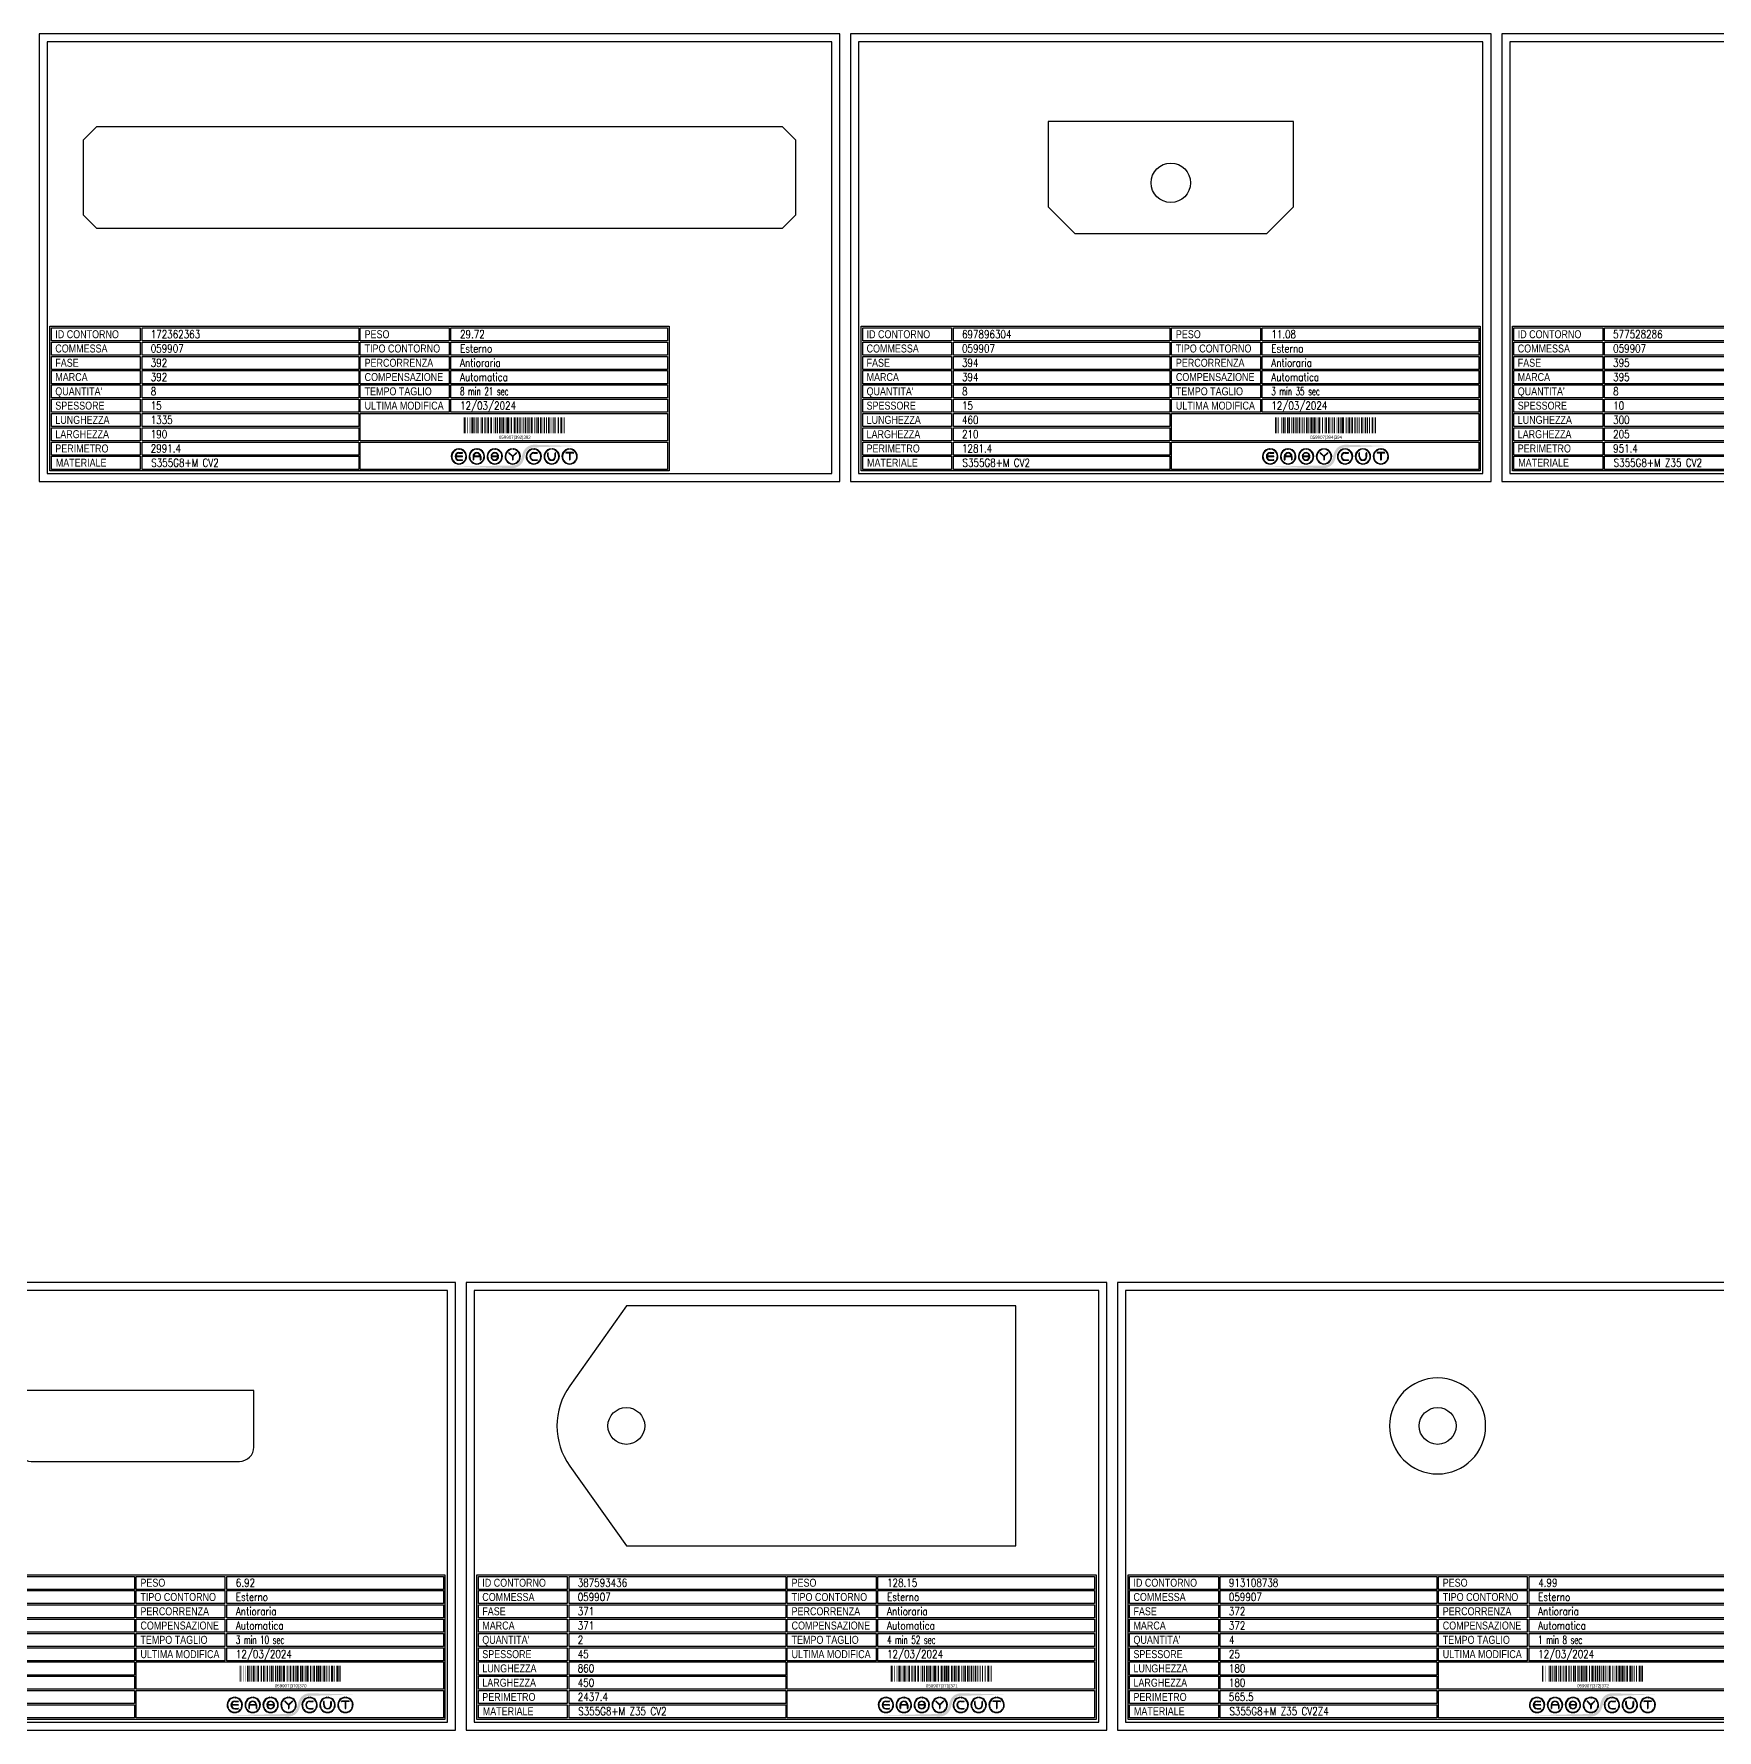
# Model space of a CAD drawing. Header units: millimetres. Extents: x 28039 to 145264, y 9873 to 40131.
# Drawn here: x 36569 to 39722, y 27973 to 31152 of the extents above; entities that cross this region are included whole.
import ezdxf
from ezdxf.enums import TextEntityAlignment as Align

# ---------------------------------------------------------------- set-up
doc = ezdxf.new("R2010")
doc.units = ezdxf.units.MM
doc.styles.add('EasyCutStyle', font='romans.shx', dxfattribs={"width": 0.8})
doc.styles.add('EasyCutStyle1', font='arial.ttf', dxfattribs={"width": 0.8})

# ---------------------------------------------------------------- blocks, each defined once
blk = doc.blocks.new('*U4')
at = {"color": 5}
blk.add_lwpolyline([(0, 0), (1200, 0), (1200, 839), (0, 839)], close=True, dxfattribs=at)
at = {"color": 7}
blk.add_lwpolyline([(15, 15), (1185, 15), (1185, 824), (15, 824)], close=True, dxfattribs=at)
at = {"color": 253}
blk.add_lwpolyline([(20, 291), (1180, 291), (1180, 20), (20, 20)], close=True, dxfattribs=at)
at = {"color": 2}
for points in [[(23, 288.1), (189.3, 288.1), (189.3, 263.7), (23, 263.7)], [(23, 288.1), (189.3, 288.1), (189.3, 263.7), (23, 263.7)], [(601.5, 288.1), (767.9, 288.1), (767.9, 263.7), (601.5, 263.7)], [(23, 261.4), (189.3, 261.4), (189.3, 237), (23, 237)], [(601.5, 261.4), (767.9, 261.4), (767.9, 237), (601.5, 237)], [(23, 234.6), (189.3, 234.6), (189.3, 210.2), (23, 210.2)], [(601.5, 234.6), (767.9, 234.6), (767.9, 210.2), (601.5, 210.2)], [(23, 207.9), (189.3, 207.9), (189.3, 183.4), (23, 183.4)], [(601.5, 207.9), (767.9, 207.9), (767.9, 183.4), (601.5, 183.4)], [(23, 181.1), (189.3, 181.1), (189.3, 156.7), (23, 156.7)], [(601.5, 181.1), (767.9, 181.1), (767.9, 156.7), (601.5, 156.7)], [(23, 154.3), (189.3, 154.3), (189.3, 129.9), (23, 129.9)], [(23, 127.6), (189.3, 127.6), (189.3, 103.1), (23, 103.1)], [(601.5, 154.3), (767.9, 154.3), (767.9, 129.9), (601.5, 129.9)], [(23, 100.8), (189.3, 100.8), (189.3, 76.4), (23, 76.4)], [(23, 74), (189.3, 74), (189.3, 49.6), (23, 49.6)], [(23, 47.3), (189.3, 47.3), (189.3, 22.9), (23, 22.9)]]:
    blk.add_lwpolyline(points, close=True, dxfattribs=at)
at = {"color": 1}
for points in [[(192.7, 288.1), (598.5, 288.1), (598.5, 263.7), (192.7, 263.7)], [(771.3, 288.1), (1177.2, 288.1), (1177.2, 263.7), (771.3, 263.7)], [(192.7, 261.4), (598.5, 261.4), (598.5, 237), (192.7, 237)], [(771.3, 261.4), (1177.2, 261.4), (1177.2, 237), (771.3, 237)], [(192.7, 234.6), (598.5, 234.6), (598.5, 210.2), (192.7, 210.2)], [(771.3, 234.6), (1177.2, 234.6), (1177.2, 210.2), (771.3, 210.2)], [(192.7, 207.9), (598.5, 207.9), (598.5, 183.4), (192.7, 183.4)], [(771.3, 207.9), (1177.2, 207.9), (1177.2, 183.4), (771.3, 183.4)], [(192.7, 181.1), (598.5, 181.1), (598.5, 156.7), (192.7, 156.7)], [(771.3, 181.1), (1177.2, 181.1), (1177.2, 156.7), (771.3, 156.7)], [(192.7, 154.3), (598.5, 154.3), (598.5, 129.9), (192.7, 129.9)], [(192.7, 127.6), (598.5, 127.6), (598.5, 103.1), (192.7, 103.1)], [(601.5, 127.6), (1177.2, 127.6), (1177.2, 76.4), (601.5, 76.4)], [(771.3, 154.3), (1177.2, 154.3), (1177.2, 129.9), (771.3, 129.9)], [(192.7, 100.8), (598.5, 100.8), (598.5, 76.4), (192.7, 76.4)], [(192.7, 74), (598.5, 74), (598.5, 49.6), (192.7, 49.6)], [(601.5, 74), (1177.2, 74), (1177.2, 22.9), (601.5, 22.9)], [(192.7, 47.3), (598.5, 47.3), (598.5, 22.9), (192.7, 22.9)]]:
    blk.add_lwpolyline(points, close=True, dxfattribs=at)
at = {"color": 161, "style": 'EasyCutStyle1', "width": 0.8}
for s, p in [('COMMESSA', (30.1, 241.9)), ('ID CONTORNO', (30.1, 268.6)), ('TIPO CONTORNO', (609.6, 241.9)), ('PESO', (609.6, 268.6)), ('FASE', (30.1, 215.1)), ('PERCORRENZA', (609.6, 215.1)), ('MARCA', (30.1, 188.4)), ('COMPENSAZIONE', (609.6, 188.4)), ("QUANTITA'", (30.1, 161.6)), ('TEMPO TAGLIO', (609.6, 161.6)), ('SPESSORE', (30.1, 134.8)), ('ULTIMA MODIFICA', (609.6, 134.8)), ('LUNGHEZZA', (30.1, 108.1)), ('LARGHEZZA', (30.1, 81.3)), ('PERIMETRO', (30.1, 54.5)), ('MATERIALE', (31, 27.8))]:
    blk.add_text(s, height=15, dxfattribs=at).set_placement(p)
at = {"style": 'EasyCutStyle'}
for tag, p, width in [('ORDERSHAPE', (208.9, 241.9), 0.8), ('IDSHAPE', (208.9, 268.6), 0.8), ('TYPESHAPE', (788.4, 241.9), 0.8), ('WEIGTHSHAPE', (788.4, 268.6), 0.8), ('PHASESHAPE', (208.9, 215.1), 0.8), ('JOUSHAPE', (788.4, 215.1), 0.8), ('MKSHAPE', (208.9, 188.4), 0.8), ('COMPSHAPE', (788.4, 188.4), 0.8), ('QTASHAPE', (208.9, 161.6), 0.8), ('TIMECUTSHAPE', (788.4, 161.6), 0.65), ('TKSHAPE', (208.9, 134.8), 0.8), ('LASTMODIFYSHAPE', (788.4, 134.8), 0.8), ('LENGTHSHAPE', (208.9, 108.1), 0.8), ('HEIGHTSHAPE', (208.9, 81.3), 0.8), ('PERIMETERSHAPE', (208.9, 54.5), 0.8), ('MATSHAPE', (209.8, 27.8), 0.8)]:
    blk.add_attdef(tag, p, '', height=15, dxfattribs=dict(at, width=width))
blk = doc.blocks.new('Logo')
h = blk.add_hatch(color=256)
h.set_gradient(color1=(255, 0, 0), color2=(255, 255, 0), tint=1)
h.paths.add_polyline_path([(20.5, 4.4, -0.339454), (37.1, 17.2), (118.6, 19.6), (37.1, 22, 0.339454), (15.8, 5.7), (13.2, -4.2, -0.339454), (-3.4, -16.9), (-118.2, -19.3), (-3.4, -21.7, 0.339454), (17.8, -5.4)])
for color, points in [(140, [(-115.9, -5.7, -1), (-116.7, -6.1, -0.520567), (-104.9, 14.3, -1), (-104.9, 13.5, 0.520567)]), (256, [(-97.3, 0.4), (-110, 0.4, -0.394366), (-103.7, 6.3), (-97.3, 6.3, 1), (-97.3, 7.2), (-103.7, 7.2, 1), (-103.7, -7.2), (-97.3, -7.2, 1), (-97.3, -6.3), (-103.7, -6.3, -0.394366), (-110, -0.4), (-97.3, -0.4, 1)]), (140, [(-91.4, -5.7, 1), (-90.6, -6.1, 0.520567), (-102.4, 14.3, 0.916853), (-102.6, 13.5, 0.043377), (-102.5, 13.5, -0.520567)]), (140, [(-82.3, -5.7, -1), (-83.1, -6.1, -0.520567), (-71.3, 14.3, -1), (-71.3, 13.5, 0.520567)]), (140, [(-57.8, -5.7, 1), (-57, -6.1, 0.520567), (-68.8, 14.3, 1), (-68.9, 13.5, -0.520567)]), (140, [(-48.7, -5.7, -1), (-49.5, -6.1, -0.520567), (-37.7, 14.3, -1), (-37.7, 13.5, 0.520567)]), (256, [(-31.2, -0.4, -0.486114), (-30.3, -1.5, -0.776377), (-42.6, -1.6, 1), (-43.4, -1.9, 0.776377), (-29.5, -1.7, 0.486114), (-31.2, 0.4), (-41.8, 0.4, -0.486114), (-42.6, 1.5, -0.776377), (-30.4, 1.6, 1), (-29.5, 1.9, 0.776377), (-43.5, 1.7, 0.486114), (-41.8, -0.4)]), (140, [(-24.2, -5.7, 1), (-23.4, -6.1, 0.520567), (-35.2, 14.3, 1), (-35.3, 13.5, -0.520567)]), (140, [(-15.1, -5.7, -1), (-15.9, -6.1, -0.520567), (-4.1, 14.3, -1), (-4.1, 13.5, 0.520567)]), (256, [(-9.3, 7.1, 1), (-10, 6.5), (-3.3, -0.2), (-3.3, -6.3, 1), (-2.4, -6.3), (-2.4, -0.2), (4.2, 6.5, 1), (3.6, 7.1), (-2.9, 0.6)]), (140, [(9.4, -5.7, 1), (10.2, -6.1, 0.520567), (-1.6, 14.3, 1), (-1.7, 13.5, -0.520567)]), (140, [(24.2, -5.7, -1), (23.4, -6.1, -0.520567), (35.2, 14.3, -1), (35.3, 13.5, 0.520567)]), (256, [(36.5, -7.2), (42.8, -7.2, 1), (42.8, -6.3), (36.5, -6.3, -1), (36.5, 6.3), (42.8, 6.3, 1), (42.8, 7.2), (36.5, 7.2, 1)]), (140, [(48.7, -5.7, 1), (49.5, -6.1, 0.520567), (37.7, 14.3, 1), (37.7, 13.5, -0.520567)]), (140, [(57.8, -5.7, -1), (57, -6.1, -0.520567), (68.8, 14.3, -1), (68.9, 13.5, 0.520567)]), (256, [(63.7, 0), (63.7, 6.3, 1), (62.9, 6.3), (62.9, 0, 1), (77.3, 0), (77.3, 6.3, 1), (76.4, 6.3), (76.4, 0, -1)]), (140, [(82.3, -5.7, 1), (83.1, -6.1, 0.520567), (71.3, 14.3, 1), (71.3, 13.5, -0.520567)]), (140, [(91.4, -5.7, -1), (90.6, -6.1, -0.520567), (102.4, 14.3, -1), (102.5, 13.5, 0.520567)]), (256, [(96.9, 7.2, 1), (96.9, 6.3), (103.2, 6.3), (103.2, -6.3, 1), (104.1, -6.3), (104.1, 6.3), (110.4, 6.3, 1), (110.4, 7.2)]), (140, [(115.9, -5.7, 1), (116.7, -6.1, 0.520567), (104.9, 14.3, 1), (104.9, 13.5, -0.520567)]), (140, [(-91.9, -8.3, 1), (-92.6, -7.8, -0.520567), (-114.8, -7.8, 1), (-115.5, -8.3, 0.520567)]), (140, [(-58.3, -8.3, 1), (-59, -7.8, -0.520567), (-81.2, -7.8, 1), (-81.9, -8.3, 0.520567)]), (140, [(-24.7, -8.3, 1), (-25.4, -7.8, -0.520567), (-47.6, -7.8, 1), (-48.3, -8.3, 0.520567)]), (140, [(8.9, -8.3, 1), (8.2, -7.8, -0.520567), (-14, -7.8, 1), (-14.7, -8.3, 0.520567)]), (140, [(48.3, -8.3, 1), (47.6, -7.8, -0.520567), (25.4, -7.8, 1), (24.7, -8.3, 0.520567)]), (140, [(81.9, -8.3, 1), (81.2, -7.8, -0.520567), (59, -7.8, 1), (58.3, -8.3, 0.520567)]), (140, [(115.5, -8.3, 1), (114.8, -7.8, -0.520567), (92.6, -7.8, 1), (91.9, -8.3, 0.520567)])]:
    blk.add_hatch(color=color).paths.add_polyline_path(points)
h = blk.add_hatch(color=256)
h.paths.add_polyline_path([(-63.7, -0.4), (-63.7, -6.3, 1), (-62.9, -6.3), (-62.9, 0, 1), (-77.3, 0), (-77.3, -6.3, 1), (-76.4, -6.3), (-76.4, -0.4)])
h.paths.add_polyline_path([(-76.4, 0.4, -0.933992), (-63.8, 0.4)], flags=16)
for p, q in [((-97.3, 0.4), (-110, 0.4)), ((-103.7, 7.2), (-97.3, 7.2)), ((-103.7, 6.3), (-97.3, 6.3)), ((-77.3, 0), (-77.3, -6.3)), ((-63.8, 0.4), (-76.4, 0.4)), ((-62.9, 0), (-62.9, -6.3)), ((-31.2, 0.4), (-41.8, 0.4)), ((-3.3, -0.2), (-10, 6.5)), ((-2.9, 0.6), (-9.3, 7.1)), ((-2.9, 0.6), (3.6, 7.1)), ((-2.4, -0.2), (4.2, 6.5)), ((36.5, 7.2), (42.8, 7.2)), ((36.5, 6.3), (42.8, 6.3)), ((62.9, 0), (62.9, 6.3)), ((63.7, 0), (63.7, 6.3)), ((76.4, 0), (76.4, 6.3)), ((77.3, 0), (77.3, 6.3)), ((110.4, 7.2), (96.9, 7.2)), ((103.2, 6.3), (96.9, 6.3)), ((103.2, 6.3), (103.2, -6.3)), ((104.1, 6.3), (104.1, -6.3)), ((110.4, 6.3), (104.1, 6.3)), ((-97.3, -0.4), (-110, -0.4)), ((-103.7, -6.3), (-97.3, -6.3)), ((-103.7, -7.2), (-97.3, -7.2)), ((-76.4, -0.4), (-76.4, -6.3)), ((-63.7, -0.4), (-76.4, -0.4)), ((-63.7, -0.4), (-63.7, -6.3)), ((-31.2, -0.4), (-41.8, -0.4)), ((-3.3, -0.2), (-3.3, -6.3)), ((-2.4, -0.2), (-2.4, -6.3)), ((36.5, -6.3), (42.8, -6.3)), ((36.5, -7.2), (42.8, -7.2))]:
    blk.add_line(p, q)
at = {"color": 140}
for centre, radius, start, end in [((-103.7, 0), 14.4, 95, 205), ((-103.7, 0), 13.5, 95, 205), ((-104.9, 13.9), 0.432, 275, 95), ((-102.5, 13.9), 0.432, 85, 265), ((-103.7, 0), 13.5, 335, 85), ((-103.7, 0), 14.4, 335, 85), ((-70.1, 0), 14.4, 95, 205), ((-70.1, 0), 13.5, 95, 205), ((-71.3, 13.9), 0.432, 275, 95), ((-68.9, 13.9), 0.432, 85, 265), ((-70.1, 0), 13.5, 335, 85), ((-70.1, 0), 14.4, 335, 85), ((-36.5, 0), 14.4, 95, 205), ((-36.5, 0), 13.5, 95, 205), ((-37.7, 13.9), 0.432, 275, 95), ((-35.3, 13.9), 0.432, 85, 265), ((-36.5, 0), 13.5, 335, 85), ((-36.5, 0), 14.4, 335, 85), ((-2.9, 0), 14.4, 95, 205), ((-2.9, 0), 13.5, 95, 205), ((-4.1, 13.9), 0.432, 275, 95), ((-1.7, 13.9), 0.432, 85, 265), ((-2.9, 0), 13.5, 335, 85), ((-2.9, 0), 14.4, 335, 85), ((36.5, 0), 14.4, 95, 205), ((36.5, 0), 13.5, 95, 205), ((35.3, 13.9), 0.432, 275, 95), ((37.7, 13.9), 0.432, 85, 265), ((36.5, 0), 14.4, 335, 85), ((36.5, 0), 13.5, 335, 85), ((70.1, 0), 14.4, 95, 205), ((70.1, 0), 13.5, 95, 205), ((68.9, 13.9), 0.432, 275, 95), ((71.3, 13.9), 0.432, 85, 265), ((70.1, 0), 14.4, 335, 85), ((70.1, 0), 13.5, 335, 85), ((103.7, 0), 14.4, 95, 205), ((103.7, 0), 13.5, 95, 205), ((102.5, 13.9), 0.432, 275, 95), ((104.9, 13.9), 0.432, 85, 265), ((103.7, 0), 14.4, 335, 85), ((103.7, 0), 13.5, 335, 85), ((-116.3, -5.9), 0.432, 205, 25), ((-115.1, -8), 0.432, 35, 215), ((-103.7, 0), 14.4, 215, 325), ((-103.7, 0), 13.5, 215, 325), ((-92.2, -8), 0.432, 325, 145), ((-91, -5.9), 0.432, 155, 335), ((-82.7, -5.9), 0.432, 205, 25), ((-81.5, -8), 0.432, 35, 215), ((-70.1, 0), 14.4, 215, 325), ((-70.1, 0), 13.5, 215, 325), ((-58.6, -8), 0.432, 325, 145), ((-57.4, -5.9), 0.432, 155, 335), ((-49.1, -5.9), 0.432, 205, 25), ((-47.9, -8), 0.432, 35, 215), ((-36.5, 0), 14.4, 215, 325), ((-36.5, 0), 13.5, 215, 325), ((-25, -8), 0.432, 325, 145), ((-23.8, -5.9), 0.432, 155, 335), ((-15.5, -5.9), 0.432, 205, 25), ((-14.3, -8), 0.432, 35, 215), ((-2.9, 0), 14.4, 215, 325), ((-2.9, 0), 13.5, 215, 325), ((8.6, -8), 0.432, 325, 145), ((9.8, -5.9), 0.432, 155, 335), ((23.8, -5.9), 0.432, 205, 25), ((25, -8), 0.432, 35, 215), ((36.5, 0), 14.4, 215, 325), ((36.5, 0), 13.5, 215, 325), ((47.9, -8), 0.432, 325, 145), ((49.1, -5.9), 0.432, 155, 335), ((57.4, -5.9), 0.432, 205, 25), ((58.6, -8), 0.432, 35, 215), ((70.1, 0), 14.4, 215, 325), ((70.1, 0), 13.5, 215, 325), ((81.5, -8), 0.432, 325, 145), ((82.7, -5.9), 0.432, 155, 335), ((91, -5.9), 0.432, 205, 25), ((92.2, -8), 0.432, 35, 215), ((103.7, 0), 14.4, 215, 325), ((103.7, 0), 13.5, 215, 325), ((115.1, -8), 0.432, 325, 145), ((116.3, -5.9), 0.432, 155, 335)]:
    blk.add_arc(centre, radius, start, end, dxfattribs=at)
for centre, radius, start, end in [((-103.7, 0), 7.2, 90, 270), ((-103.7, 0), 6.34, 90, 176.0904), ((-97.3, 6.8), 0.432, 270, 90), ((-97.3, 0), 0.432, 270, 90), ((-70.1, 0), 7.2, 0, 180), ((-70.1, 0), 6.34, 3.9096, 176.0904), ((-36.5, 0), 7.2, 15, 166.2998), ((-41.8, 1.3), 1.73, 166.2998, 270), ((-41.8, 1.3), 0.864, 166.2998, 270), ((-36.5, 0), 6.34, 15, 166.2998), ((-31.2, -1.3), 1.73, 346.2998, 90), ((-29.9, 1.8), 0.432, 195, 15), ((-9.6, 6.8), 0.432, 45, 225), ((3.9, 6.8), 0.432, 315, 135), ((36.5, 0), 7.2, 90, 270), ((36.5, 0), 6.34, 90, 270), ((42.8, 6.8), 0.432, 270, 90), ((63.3, 6.3), 0.432, 0, 180), ((70.1, 0), 7.2, 180, 0), ((70.1, 0), 6.34, 180, 0), ((76.8, 6.3), 0.432, 0, 180), ((96.9, 6.8), 0.432, 90, 270), ((110.4, 6.8), 0.432, 270, 90), ((-103.7, 0), 6.34, 183.9096, 270), ((-97.3, -6.8), 0.432, 270, 90), ((-76.8, -6.3), 0.432, 180, 0), ((-63.3, -6.3), 0.432, 180, 0), ((-43, -1.8), 0.432, 15, 195), ((-36.5, 0), 7.2, 195, 346.2998), ((-36.5, 0), 6.34, 195, 346.2998), ((-31.2, -1.3), 0.864, 346.2998, 90), ((-2.9, -6.3), 0.432, 180, 0), ((42.8, -6.8), 0.432, 270, 90), ((103.7, -6.3), 0.432, 180, 0)]:
    blk.add_arc(centre, radius, start, end)
blk = doc.blocks.new('BARCODE128_057758310', base_point=(37048.8, 28053.4))
at = {"linetype": 'Continuous'}
for points, const_width in [([(37049.8, 28053.4), (37049.8, 28083.4)], 2), ([(37052.3, 28053.4), (37052.3, 28083.4)], 1), ([(37055.3, 28053.4), (37055.3, 28083.4)], 1), ([(37060.3, 28053.4), (37060.3, 28083.4)], 1), ([(37064.3, 28053.4), (37064.3, 28083.4)], 3), ([(37067.8, 28053.4), (37067.8, 28083.4)], 2), ([(37071.8, 28053.4), (37071.8, 28083.4)], 2), ([(37075.3, 28053.4), (37075.3, 28083.4)], 3), ([(37079.3, 28053.4), (37079.3, 28083.4)], 1), ([(37083.3, 28053.4), (37083.3, 28083.4)], 3), ([(37087.3, 28053.4), (37087.3, 28083.4)], 1), ([(37089.8, 28053.4), (37089.8, 28083.4)], 2), ([(37094.3, 28053.4), (37094.3, 28083.4)], 3), ([(37098.3, 28053.4), (37098.3, 28083.4)], 1), ([(37100.8, 28053.4), (37100.8, 28083.4)], 2), ([(37104.3, 28053.4), (37104.3, 28083.4)], 1), ([(37108.3, 28053.4), (37108.3, 28083.4)], 3), ([(37111.8, 28053.4), (37111.8, 28083.4)], 2), ([(37116.3, 28053.4), (37116.3, 28083.4)], 3), ([(37119.8, 28053.4), (37119.8, 28083.4)], 2), ([(37123.3, 28053.4), (37123.3, 28083.4)], 3), ([(37126.3, 28053.4), (37126.3, 28083.4)], 1), ([(37128.3, 28053.4), (37128.3, 28083.4)], 1), ([(37131.8, 28053.4), (37131.8, 28083.4)], 4), ([(37137.8, 28053.4), (37137.8, 28083.4)], 2), ([(37141.3, 28053.4), (37141.3, 28083.4)], 1), ([(37144.3, 28053.4), (37144.3, 28083.4)], 3), ([(37149.3, 28053.4), (37149.3, 28083.4)], 3), ([(37152.8, 28053.4), (37152.8, 28083.4)], 2), ([(37156.3, 28053.4), (37156.3, 28083.4)], 3), ([(37159.3, 28053.4), (37159.3, 28083.4)], 1), ([(37163.3, 28053.4), (37163.3, 28083.4)], 3), ([(37166.8, 28053.4), (37166.8, 28083.4)], 2), ([(37170.3, 28053.4), (37170.3, 28083.4)], 1), ([(37172.3, 28053.4), (37172.3, 28083.4)], 1), ([(37175.8, 28053.4), (37175.8, 28083.4)], 4), ([(37181.8, 28053.4), (37181.8, 28083.4)], 2), ([(37185.3, 28053.4), (37185.3, 28083.4)], 1), ([(37188.3, 28053.4), (37188.3, 28083.4)], 3), ([(37193.3, 28053.4), (37193.3, 28083.4)], 3), ([(37196.8, 28053.4), (37196.8, 28083.4)], 2), ([(37200.3, 28053.4), (37200.3, 28083.4)], 3), ([(37203.3, 28053.4), (37203.3, 28083.4)], 1), ([(37207.3, 28053.4), (37207.3, 28083.4)], 3), ([(37210.8, 28053.4), (37210.8, 28083.4)], 2), ([(37214.3, 28053.4), (37214.3, 28083.4)], 1), ([(37217.3, 28053.4), (37217.3, 28083.4)], 1), ([(37221.8, 28053.4), (37221.8, 28083.4)], 4), ([(37225.8, 28053.4), (37225.8, 28083.4)], 2), ([(37231.3, 28053.4), (37231.3, 28083.4)], 3), ([(37234.3, 28053.4), (37234.3, 28083.4)], 1), ([(37236.8, 28053.4), (37236.8, 28083.4)], 2)]:
    blk.add_lwpolyline(points, dxfattribs=dict(at, const_width=const_width))
blk.add_text('059907|370|370', height=6).set_placement((37144.3, 28042.9), align=Align.CENTER)
blk = doc.blocks.new('BARCODE128_387593436', base_point=(38268.8, 28053.4))
at = {"linetype": 'Continuous'}
for points, const_width in [([(38269.8, 28053.4), (38269.8, 28083.4)], 2), ([(38272.3, 28053.4), (38272.3, 28083.4)], 1), ([(38275.3, 28053.4), (38275.3, 28083.4)], 1), ([(38280.3, 28053.4), (38280.3, 28083.4)], 1), ([(38284.3, 28053.4), (38284.3, 28083.4)], 3), ([(38287.8, 28053.4), (38287.8, 28083.4)], 2), ([(38291.8, 28053.4), (38291.8, 28083.4)], 2), ([(38295.3, 28053.4), (38295.3, 28083.4)], 3), ([(38299.3, 28053.4), (38299.3, 28083.4)], 1), ([(38303.3, 28053.4), (38303.3, 28083.4)], 3), ([(38307.3, 28053.4), (38307.3, 28083.4)], 1), ([(38309.8, 28053.4), (38309.8, 28083.4)], 2), ([(38314.3, 28053.4), (38314.3, 28083.4)], 3), ([(38318.3, 28053.4), (38318.3, 28083.4)], 1), ([(38320.8, 28053.4), (38320.8, 28083.4)], 2), ([(38324.3, 28053.4), (38324.3, 28083.4)], 1), ([(38328.3, 28053.4), (38328.3, 28083.4)], 3), ([(38331.8, 28053.4), (38331.8, 28083.4)], 2), ([(38336.3, 28053.4), (38336.3, 28083.4)], 3), ([(38339.8, 28053.4), (38339.8, 28083.4)], 2), ([(38343.3, 28053.4), (38343.3, 28083.4)], 3), ([(38346.3, 28053.4), (38346.3, 28083.4)], 1), ([(38348.3, 28053.4), (38348.3, 28083.4)], 1), ([(38351.8, 28053.4), (38351.8, 28083.4)], 4), ([(38357.8, 28053.4), (38357.8, 28083.4)], 2), ([(38361.3, 28053.4), (38361.3, 28083.4)], 1), ([(38364.3, 28053.4), (38364.3, 28083.4)], 3), ([(38369.3, 28053.4), (38369.3, 28083.4)], 3), ([(38372.8, 28053.4), (38372.8, 28083.4)], 2), ([(38376.3, 28053.4), (38376.3, 28083.4)], 3), ([(38379.3, 28053.4), (38379.3, 28083.4)], 1), ([(38383.3, 28053.4), (38383.3, 28083.4)], 3), ([(38387.8, 28053.4), (38387.8, 28083.4)], 2), ([(38390.3, 28053.4), (38390.3, 28083.4)], 1), ([(38392.3, 28053.4), (38392.3, 28083.4)], 1), ([(38395.8, 28053.4), (38395.8, 28083.4)], 4), ([(38401.8, 28053.4), (38401.8, 28083.4)], 2), ([(38405.3, 28053.4), (38405.3, 28083.4)], 1), ([(38408.3, 28053.4), (38408.3, 28083.4)], 3), ([(38413.3, 28053.4), (38413.3, 28083.4)], 3), ([(38416.8, 28053.4), (38416.8, 28083.4)], 2), ([(38420.3, 28053.4), (38420.3, 28083.4)], 3), ([(38423.3, 28053.4), (38423.3, 28083.4)], 1), ([(38427.3, 28053.4), (38427.3, 28083.4)], 3), ([(38431.8, 28053.4), (38431.8, 28083.4)], 2), ([(38434.3, 28053.4), (38434.3, 28083.4)], 1), ([(38437.3, 28053.4), (38437.3, 28083.4)], 1), ([(38440.8, 28053.4), (38440.8, 28083.4)], 2), ([(38445.8, 28053.4), (38445.8, 28083.4)], 2), ([(38451.3, 28053.4), (38451.3, 28083.4)], 3), ([(38454.3, 28053.4), (38454.3, 28083.4)], 1), ([(38456.8, 28053.4), (38456.8, 28083.4)], 2)]:
    blk.add_lwpolyline(points, dxfattribs=dict(at, const_width=const_width))
blk.add_text('059907|371|371', height=6).set_placement((38364.3, 28042.9), align=Align.CENTER)
blk = doc.blocks.new('BARCODE128_913108738', base_point=(39488.8, 28053.4))
at = {"linetype": 'Continuous'}
for points, const_width in [([(39489.8, 28053.4), (39489.8, 28083.4)], 2), ([(39492.3, 28053.4), (39492.3, 28083.4)], 1), ([(39495.3, 28053.4), (39495.3, 28083.4)], 1), ([(39500.3, 28053.4), (39500.3, 28083.4)], 1), ([(39504.3, 28053.4), (39504.3, 28083.4)], 3), ([(39507.8, 28053.4), (39507.8, 28083.4)], 2), ([(39511.8, 28053.4), (39511.8, 28083.4)], 2), ([(39515.3, 28053.4), (39515.3, 28083.4)], 3), ([(39519.3, 28053.4), (39519.3, 28083.4)], 1), ([(39523.3, 28053.4), (39523.3, 28083.4)], 3), ([(39527.3, 28053.4), (39527.3, 28083.4)], 1), ([(39529.8, 28053.4), (39529.8, 28083.4)], 2), ([(39534.3, 28053.4), (39534.3, 28083.4)], 3), ([(39538.3, 28053.4), (39538.3, 28083.4)], 1), ([(39540.8, 28053.4), (39540.8, 28083.4)], 2), ([(39544.3, 28053.4), (39544.3, 28083.4)], 1), ([(39548.3, 28053.4), (39548.3, 28083.4)], 3), ([(39551.8, 28053.4), (39551.8, 28083.4)], 2), ([(39556.3, 28053.4), (39556.3, 28083.4)], 3), ([(39559.8, 28053.4), (39559.8, 28083.4)], 2), ([(39563.3, 28053.4), (39563.3, 28083.4)], 3), ([(39566.3, 28053.4), (39566.3, 28083.4)], 1), ([(39568.3, 28053.4), (39568.3, 28083.4)], 1), ([(39571.8, 28053.4), (39571.8, 28083.4)], 4), ([(39577.8, 28053.4), (39577.8, 28083.4)], 2), ([(39581.3, 28053.4), (39581.3, 28083.4)], 1), ([(39584.3, 28053.4), (39584.3, 28083.4)], 3), ([(39589.3, 28053.4), (39589.3, 28083.4)], 3), ([(39592.8, 28053.4), (39592.8, 28083.4)], 2), ([(39596.3, 28053.4), (39596.3, 28083.4)], 3), ([(39599.8, 28053.4), (39599.8, 28083.4)], 2), ([(39604.3, 28053.4), (39604.3, 28083.4)], 3), ([(39608.3, 28053.4), (39608.3, 28083.4)], 1), ([(39610.3, 28053.4), (39610.3, 28083.4)], 1), ([(39612.3, 28053.4), (39612.3, 28083.4)], 1), ([(39615.8, 28053.4), (39615.8, 28083.4)], 4), ([(39621.8, 28053.4), (39621.8, 28083.4)], 2), ([(39625.3, 28053.4), (39625.3, 28083.4)], 1), ([(39628.3, 28053.4), (39628.3, 28083.4)], 3), ([(39633.3, 28053.4), (39633.3, 28083.4)], 3), ([(39636.8, 28053.4), (39636.8, 28083.4)], 2), ([(39640.3, 28053.4), (39640.3, 28083.4)], 3), ([(39643.8, 28053.4), (39643.8, 28083.4)], 2), ([(39648.3, 28053.4), (39648.3, 28083.4)], 3), ([(39652.3, 28053.4), (39652.3, 28083.4)], 1), ([(39655.3, 28053.4), (39655.3, 28083.4)], 3), ([(39658.8, 28053.4), (39658.8, 28083.4)], 2), ([(39662.3, 28053.4), (39662.3, 28083.4)], 1), ([(39665.8, 28053.4), (39665.8, 28083.4)], 2), ([(39671.3, 28053.4), (39671.3, 28083.4)], 3), ([(39674.3, 28053.4), (39674.3, 28083.4)], 1), ([(39676.8, 28053.4), (39676.8, 28083.4)], 2)]:
    blk.add_lwpolyline(points, dxfattribs=dict(at, const_width=const_width))
blk.add_text('059907|372|372', height=6).set_placement((39584.3, 28042.9), align=Align.CENTER)
blk = doc.blocks.new('*U39')
at = {"color": 5}
blk.add_lwpolyline([(0, 0), (1500, 0), (1500, 839), (0, 839)], close=True, dxfattribs=at)
at = {"color": 7}
blk.add_lwpolyline([(15, 15), (1485, 15), (1485, 824), (15, 824)], close=True, dxfattribs=at)
at = {"color": 253}
blk.add_lwpolyline([(20, 291), (1180, 291), (1180, 20), (20, 20)], close=True, dxfattribs=at)
at = {"color": 2}
for points in [[(23, 288.1), (189.3, 288.1), (189.3, 263.7), (23, 263.7)], [(23, 288.1), (189.3, 288.1), (189.3, 263.7), (23, 263.7)], [(601.5, 288.1), (767.9, 288.1), (767.9, 263.7), (601.5, 263.7)], [(23, 261.4), (189.3, 261.4), (189.3, 237), (23, 237)], [(601.5, 261.4), (767.9, 261.4), (767.9, 237), (601.5, 237)], [(23, 234.6), (189.3, 234.6), (189.3, 210.2), (23, 210.2)], [(601.5, 234.6), (767.9, 234.6), (767.9, 210.2), (601.5, 210.2)], [(23, 207.9), (189.3, 207.9), (189.3, 183.4), (23, 183.4)], [(601.5, 207.9), (767.9, 207.9), (767.9, 183.4), (601.5, 183.4)], [(23, 181.1), (189.3, 181.1), (189.3, 156.7), (23, 156.7)], [(601.5, 181.1), (767.9, 181.1), (767.9, 156.7), (601.5, 156.7)], [(23, 154.3), (189.3, 154.3), (189.3, 129.9), (23, 129.9)], [(23, 127.6), (189.3, 127.6), (189.3, 103.1), (23, 103.1)], [(601.5, 154.3), (767.9, 154.3), (767.9, 129.9), (601.5, 129.9)], [(23, 100.8), (189.3, 100.8), (189.3, 76.4), (23, 76.4)], [(23, 74), (189.3, 74), (189.3, 49.6), (23, 49.6)], [(23, 47.3), (189.3, 47.3), (189.3, 22.9), (23, 22.9)]]:
    blk.add_lwpolyline(points, close=True, dxfattribs=at)
at = {"color": 1}
for points in [[(192.7, 288.1), (598.5, 288.1), (598.5, 263.7), (192.7, 263.7)], [(771.3, 288.1), (1177.2, 288.1), (1177.2, 263.7), (771.3, 263.7)], [(192.7, 261.4), (598.5, 261.4), (598.5, 237), (192.7, 237)], [(771.3, 261.4), (1177.2, 261.4), (1177.2, 237), (771.3, 237)], [(192.7, 234.6), (598.5, 234.6), (598.5, 210.2), (192.7, 210.2)], [(771.3, 234.6), (1177.2, 234.6), (1177.2, 210.2), (771.3, 210.2)], [(192.7, 207.9), (598.5, 207.9), (598.5, 183.4), (192.7, 183.4)], [(771.3, 207.9), (1177.2, 207.9), (1177.2, 183.4), (771.3, 183.4)], [(192.7, 181.1), (598.5, 181.1), (598.5, 156.7), (192.7, 156.7)], [(771.3, 181.1), (1177.2, 181.1), (1177.2, 156.7), (771.3, 156.7)], [(192.7, 154.3), (598.5, 154.3), (598.5, 129.9), (192.7, 129.9)], [(192.7, 127.6), (598.5, 127.6), (598.5, 103.1), (192.7, 103.1)], [(601.5, 127.6), (1177.2, 127.6), (1177.2, 76.4), (601.5, 76.4)], [(771.3, 154.3), (1177.2, 154.3), (1177.2, 129.9), (771.3, 129.9)], [(192.7, 100.8), (598.5, 100.8), (598.5, 76.4), (192.7, 76.4)], [(192.7, 74), (598.5, 74), (598.5, 49.6), (192.7, 49.6)], [(601.5, 74), (1177.2, 74), (1177.2, 22.9), (601.5, 22.9)], [(192.7, 47.3), (598.5, 47.3), (598.5, 22.9), (192.7, 22.9)]]:
    blk.add_lwpolyline(points, close=True, dxfattribs=at)
at = {"color": 161, "style": 'EasyCutStyle1', "width": 0.8}
for s, p in [('COMMESSA', (30.1, 241.9)), ('ID CONTORNO', (30.1, 268.6)), ('TIPO CONTORNO', (609.6, 241.9)), ('PESO', (609.6, 268.6)), ('FASE', (30.1, 215.1)), ('PERCORRENZA', (609.6, 215.1)), ('MARCA', (30.1, 188.4)), ('COMPENSAZIONE', (609.6, 188.4)), ("QUANTITA'", (30.1, 161.6)), ('TEMPO TAGLIO', (609.6, 161.6)), ('SPESSORE', (30.1, 134.8)), ('ULTIMA MODIFICA', (609.6, 134.8)), ('LUNGHEZZA', (30.1, 108.1)), ('LARGHEZZA', (30.1, 81.3)), ('PERIMETRO', (30.1, 54.5)), ('MATERIALE', (31, 27.8))]:
    blk.add_text(s, height=15, dxfattribs=at).set_placement(p)
at = {"style": 'EasyCutStyle'}
for tag, p, width in [('ORDERSHAPE', (208.9, 241.9), 0.8), ('IDSHAPE', (208.9, 268.6), 0.8), ('TYPESHAPE', (788.4, 241.9), 0.8), ('WEIGTHSHAPE', (788.4, 268.6), 0.8), ('PHASESHAPE', (208.9, 215.1), 0.8), ('JOUSHAPE', (788.4, 215.1), 0.8), ('MKSHAPE', (208.9, 188.4), 0.8), ('COMPSHAPE', (788.4, 188.4), 0.8), ('QTASHAPE', (208.9, 161.6), 0.8), ('TIMECUTSHAPE', (788.4, 161.6), 0.65), ('TKSHAPE', (208.9, 134.8), 0.8), ('LASTMODIFYSHAPE', (788.4, 134.8), 0.8), ('LENGTHSHAPE', (208.9, 108.1), 0.8), ('HEIGHTSHAPE', (208.9, 81.3), 0.8), ('PERIMETERSHAPE', (208.9, 54.5), 0.8), ('MATSHAPE', (209.8, 27.8), 0.8)]:
    blk.add_attdef(tag, p, '', height=15, dxfattribs=dict(at, width=width))
blk = doc.blocks.new('BARCODE128_172362363', base_point=(37468.8, 30393.4))
at = {"linetype": 'Continuous'}
for points, const_width in [([(37469.8, 30393.4), (37469.8, 30423.4)], 2), ([(37472.3, 30393.4), (37472.3, 30423.4)], 1), ([(37475.3, 30393.4), (37475.3, 30423.4)], 1), ([(37480.3, 30393.4), (37480.3, 30423.4)], 1), ([(37484.3, 30393.4), (37484.3, 30423.4)], 3), ([(37487.8, 30393.4), (37487.8, 30423.4)], 2), ([(37491.8, 30393.4), (37491.8, 30423.4)], 2), ([(37495.3, 30393.4), (37495.3, 30423.4)], 3), ([(37499.3, 30393.4), (37499.3, 30423.4)], 1), ([(37503.3, 30393.4), (37503.3, 30423.4)], 3), ([(37507.3, 30393.4), (37507.3, 30423.4)], 1), ([(37509.8, 30393.4), (37509.8, 30423.4)], 2), ([(37514.3, 30393.4), (37514.3, 30423.4)], 3), ([(37518.3, 30393.4), (37518.3, 30423.4)], 1), ([(37520.8, 30393.4), (37520.8, 30423.4)], 2), ([(37524.3, 30393.4), (37524.3, 30423.4)], 1), ([(37528.3, 30393.4), (37528.3, 30423.4)], 3), ([(37531.8, 30393.4), (37531.8, 30423.4)], 2), ([(37536.3, 30393.4), (37536.3, 30423.4)], 3), ([(37539.8, 30393.4), (37539.8, 30423.4)], 2), ([(37543.3, 30393.4), (37543.3, 30423.4)], 3), ([(37546.3, 30393.4), (37546.3, 30423.4)], 1), ([(37548.3, 30393.4), (37548.3, 30423.4)], 1), ([(37551.8, 30393.4), (37551.8, 30423.4)], 4), ([(37557.8, 30393.4), (37557.8, 30423.4)], 2), ([(37561.3, 30393.4), (37561.3, 30423.4)], 1), ([(37564.3, 30393.4), (37564.3, 30423.4)], 3), ([(37569.3, 30393.4), (37569.3, 30423.4)], 3), ([(37573.3, 30393.4), (37573.3, 30423.4)], 1), ([(37575.8, 30393.4), (37575.8, 30423.4)], 2), ([(37579.8, 30393.4), (37579.8, 30423.4)], 2), ([(37584.3, 30393.4), (37584.3, 30423.4)], 3), ([(37588.3, 30393.4), (37588.3, 30423.4)], 1), ([(37590.3, 30393.4), (37590.3, 30423.4)], 1), ([(37592.3, 30393.4), (37592.3, 30423.4)], 1), ([(37595.8, 30393.4), (37595.8, 30423.4)], 4), ([(37601.8, 30393.4), (37601.8, 30423.4)], 2), ([(37605.3, 30393.4), (37605.3, 30423.4)], 1), ([(37608.3, 30393.4), (37608.3, 30423.4)], 3), ([(37613.3, 30393.4), (37613.3, 30423.4)], 3), ([(37617.3, 30393.4), (37617.3, 30423.4)], 1), ([(37619.8, 30393.4), (37619.8, 30423.4)], 2), ([(37623.8, 30393.4), (37623.8, 30423.4)], 2), ([(37628.3, 30393.4), (37628.3, 30423.4)], 3), ([(37632.3, 30393.4), (37632.3, 30423.4)], 1), ([(37634.3, 30393.4), (37634.3, 30423.4)], 1), ([(37637.8, 30393.4), (37637.8, 30423.4)], 2), ([(37640.3, 30393.4), (37640.3, 30423.4)], 1), ([(37645.8, 30393.4), (37645.8, 30423.4)], 2), ([(37651.3, 30393.4), (37651.3, 30423.4)], 3), ([(37654.3, 30393.4), (37654.3, 30423.4)], 1), ([(37656.8, 30393.4), (37656.8, 30423.4)], 2)]:
    blk.add_lwpolyline(points, dxfattribs=dict(at, const_width=const_width))
blk.add_text('059907|392|392', height=6).set_placement((37564.3, 30382.9), align=Align.CENTER)
blk = doc.blocks.new('BARCODE128_697896304', base_point=(38988.8, 30393.4))
at = {"linetype": 'Continuous'}
for points, const_width in [([(38989.8, 30393.4), (38989.8, 30423.4)], 2), ([(38992.3, 30393.4), (38992.3, 30423.4)], 1), ([(38995.3, 30393.4), (38995.3, 30423.4)], 1), ([(39000.3, 30393.4), (39000.3, 30423.4)], 1), ([(39004.3, 30393.4), (39004.3, 30423.4)], 3), ([(39007.8, 30393.4), (39007.8, 30423.4)], 2), ([(39011.8, 30393.4), (39011.8, 30423.4)], 2), ([(39015.3, 30393.4), (39015.3, 30423.4)], 3), ([(39019.3, 30393.4), (39019.3, 30423.4)], 1), ([(39023.3, 30393.4), (39023.3, 30423.4)], 3), ([(39027.3, 30393.4), (39027.3, 30423.4)], 1), ([(39029.8, 30393.4), (39029.8, 30423.4)], 2), ([(39034.3, 30393.4), (39034.3, 30423.4)], 3), ([(39038.3, 30393.4), (39038.3, 30423.4)], 1), ([(39040.8, 30393.4), (39040.8, 30423.4)], 2), ([(39044.3, 30393.4), (39044.3, 30423.4)], 1), ([(39048.3, 30393.4), (39048.3, 30423.4)], 3), ([(39051.8, 30393.4), (39051.8, 30423.4)], 2), ([(39056.3, 30393.4), (39056.3, 30423.4)], 3), ([(39059.8, 30393.4), (39059.8, 30423.4)], 2), ([(39063.3, 30393.4), (39063.3, 30423.4)], 3), ([(39066.3, 30393.4), (39066.3, 30423.4)], 1), ([(39068.3, 30393.4), (39068.3, 30423.4)], 1), ([(39071.8, 30393.4), (39071.8, 30423.4)], 4), ([(39077.8, 30393.4), (39077.8, 30423.4)], 2), ([(39081.3, 30393.4), (39081.3, 30423.4)], 1), ([(39084.3, 30393.4), (39084.3, 30423.4)], 3), ([(39089.3, 30393.4), (39089.3, 30423.4)], 3), ([(39093.3, 30393.4), (39093.3, 30423.4)], 1), ([(39095.8, 30393.4), (39095.8, 30423.4)], 2), ([(39099.8, 30393.4), (39099.8, 30423.4)], 2), ([(39103.3, 30393.4), (39103.3, 30423.4)], 1), ([(39107.3, 30393.4), (39107.3, 30423.4)], 3), ([(39110.3, 30393.4), (39110.3, 30423.4)], 1), ([(39112.3, 30393.4), (39112.3, 30423.4)], 1), ([(39115.8, 30393.4), (39115.8, 30423.4)], 4), ([(39121.8, 30393.4), (39121.8, 30423.4)], 2), ([(39125.3, 30393.4), (39125.3, 30423.4)], 1), ([(39128.3, 30393.4), (39128.3, 30423.4)], 3), ([(39133.3, 30393.4), (39133.3, 30423.4)], 3), ([(39137.3, 30393.4), (39137.3, 30423.4)], 1), ([(39139.8, 30393.4), (39139.8, 30423.4)], 2), ([(39143.8, 30393.4), (39143.8, 30423.4)], 2), ([(39147.3, 30393.4), (39147.3, 30423.4)], 1), ([(39151.3, 30393.4), (39151.3, 30423.4)], 3), ([(39154.3, 30393.4), (39154.3, 30423.4)], 1), ([(39158.3, 30393.4), (39158.3, 30423.4)], 3), ([(39161.8, 30393.4), (39161.8, 30423.4)], 2), ([(39165.8, 30393.4), (39165.8, 30423.4)], 2), ([(39171.3, 30393.4), (39171.3, 30423.4)], 3), ([(39174.3, 30393.4), (39174.3, 30423.4)], 1), ([(39176.8, 30393.4), (39176.8, 30423.4)], 2)]:
    blk.add_lwpolyline(points, dxfattribs=dict(at, const_width=const_width))
blk.add_text('059907|394|394', height=6).set_placement((39084.3, 30382.9), align=Align.CENTER)

msp = doc.modelspace()

# ---------------------------------------------------------------- linework, layer by layer
at = {"color": 2}
for points in [[(36661.3, 30813.4), (36686.3, 30788.4), (37971.3, 30788.4), (37996.3, 30813.4), (37996.3, 30953.4), (37971.3, 30978.4), (36686.3, 30978.4), (36661.3, 30953.4)], [(38468.8, 30828.4), (38518.8, 30778.4), (38878.8, 30778.4), (38928.8, 30828.4), (38928.8, 30988.4), (38468.8, 30988.4)]]:
    msp.add_lwpolyline(points, close=True, dxfattribs=at)
at = {"color": 2, "elevation": 0}
for points in [[(37572.7, 28468.3), (37678.8, 28318.4), (38408.8, 28318.4), (38408.8, 28768.4), (37678.8, 28768.4), (37572.7, 28618.5, 0.3182)], [(39108.8, 28543.4, 1), (39288.8, 28543.4, 1)], [(36536.8, 28503.9, 0.414214), (36563.8, 28476.9), (36953.8, 28476.9, 0.414214), (36980.8, 28503.9), (36980.8, 28609.9), (36536.8, 28609.9)]]:
    msp.add_lwpolyline(points, format="xyb", close=True, dxfattribs=at)
at = {"color": 4}
for centre, radius in [((38698.8, 30873.4), 36.9), ((37678.8, 28543.4, 0), 34.5), ((39198.8, 28543.4, 0), 34.5)]:
    msp.add_circle(centre, radius, dxfattribs=at)

# ---------------------------------------------------------------- block references
for name, p, values in [('*U39', (36578.8, 30313.4), {'IDSHAPE': '172362363', 'ORDERSHAPE': '059907', 'PHASESHAPE': '392', 'MKSHAPE': '392', 'TKSHAPE': '15', 'LENGTHSHAPE': '1335', 'HEIGHTSHAPE': '190', 'MATSHAPE': 'S355G8+M CV2', 'LASTMODIFYSHAPE': '12/03/2024', 'PERIMETERSHAPE': '2991.4', 'WEIGTHSHAPE': '29.72', 'TYPESHAPE': 'Esterno', 'JOUSHAPE': 'Antioraria', 'COMPSHAPE': 'Automatica', 'TIMECUTSHAPE': '8 min 21 sec', 'QTASHAPE': '8'}), ('*U4', (38098.8, 30313.4), {'IDSHAPE': '697896304', 'ORDERSHAPE': '059907', 'PHASESHAPE': '394', 'MKSHAPE': '394', 'TKSHAPE': '15', 'LENGTHSHAPE': '460', 'HEIGHTSHAPE': '210', 'MATSHAPE': 'S355G8+M CV2', 'LASTMODIFYSHAPE': '12/03/2024', 'PERIMETERSHAPE': '1281.4', 'WEIGTHSHAPE': '11.08', 'TYPESHAPE': 'Esterno', 'JOUSHAPE': 'Antioraria', 'COMPSHAPE': 'Automatica', 'TIMECUTSHAPE': '3 min 35 sec', 'QTASHAPE': '8'}), ('*U4', (39318.8, 30313.4), {'IDSHAPE': '577528286', 'ORDERSHAPE': '059907', 'PHASESHAPE': '395', 'MKSHAPE': '395', 'TKSHAPE': '10', 'LENGTHSHAPE': '300', 'HEIGHTSHAPE': '205', 'MATSHAPE': 'S355G8+M Z35 CV2', 'LASTMODIFYSHAPE': '12/03/2024', 'PERIMETERSHAPE': '951.4', 'WEIGTHSHAPE': '4.63', 'TYPESHAPE': 'Esterno', 'JOUSHAPE': 'Antioraria', 'COMPSHAPE': 'Automatica', 'TIMECUTSHAPE': '2 min 14 sec', 'QTASHAPE': '8'}), ('*U4', (36158.8, 27973.4), {'IDSHAPE': '057758310', 'ORDERSHAPE': '059907', 'PHASESHAPE': '370', 'MKSHAPE': '370', 'TKSHAPE': '15', 'LENGTHSHAPE': '444', 'HEIGHTSHAPE': '133', 'MATSHAPE': 'S355G8+M CV2', 'LASTMODIFYSHAPE': '12/03/2024', 'PERIMETERSHAPE': '1130.8', 'WEIGTHSHAPE': '6.92', 'TYPESHAPE': 'Esterno', 'JOUSHAPE': 'Antioraria', 'COMPSHAPE': 'Automatica', 'TIMECUTSHAPE': '3 min 10 sec', 'QTASHAPE': '32'}), ('*U4', (37378.8, 27973.4), {'IDSHAPE': '387593436', 'ORDERSHAPE': '059907', 'PHASESHAPE': '371', 'MKSHAPE': '371', 'TKSHAPE': '45', 'LENGTHSHAPE': '860', 'HEIGHTSHAPE': '450', 'MATSHAPE': 'S355G8+M Z35 CV2', 'LASTMODIFYSHAPE': '12/03/2024', 'PERIMETERSHAPE': '2437.4', 'WEIGTHSHAPE': '128.15', 'TYPESHAPE': 'Esterno', 'JOUSHAPE': 'Antioraria', 'COMPSHAPE': 'Automatica', 'TIMECUTSHAPE': '4 min 52 sec', 'QTASHAPE': '2'}), ('*U4', (38598.8, 27973.4), {'IDSHAPE': '913108738', 'ORDERSHAPE': '059907', 'PHASESHAPE': '372', 'MKSHAPE': '372', 'TKSHAPE': '25', 'LENGTHSHAPE': '180', 'HEIGHTSHAPE': '180', 'MATSHAPE': 'S355G8+M Z35 CV2Z4', 'LASTMODIFYSHAPE': '12/03/2024', 'PERIMETERSHAPE': '565.5', 'WEIGTHSHAPE': '4.99', 'TYPESHAPE': 'Esterno', 'JOUSHAPE': 'Antioraria', 'COMPSHAPE': 'Automatica', 'TIMECUTSHAPE': '1 min 8 sec', 'QTASHAPE': '4'})]:
    msp.add_blockref(name, p).add_auto_attribs(values)
for name, p in [('BARCODE128_172362363', (37374.3, 30403.9)), ('BARCODE128_697896304', (38894.3, 30403.9)), ('Logo', (37468.8, 30360.4)), ('Logo', (38988.8, 30360.4)), ('BARCODE128_057758310', (36954.3, 28063.9)), ('BARCODE128_387593436', (38174.3, 28063.9)), ('BARCODE128_913108738', (39394.3, 28063.9)), ('Logo', (37048.8, 28020.4)), ('Logo', (38268.8, 28020.4)), ('Logo', (39488.8, 28020.4))]:
    msp.add_blockref(name, p)

doc.saveas('drawing.dxf')
